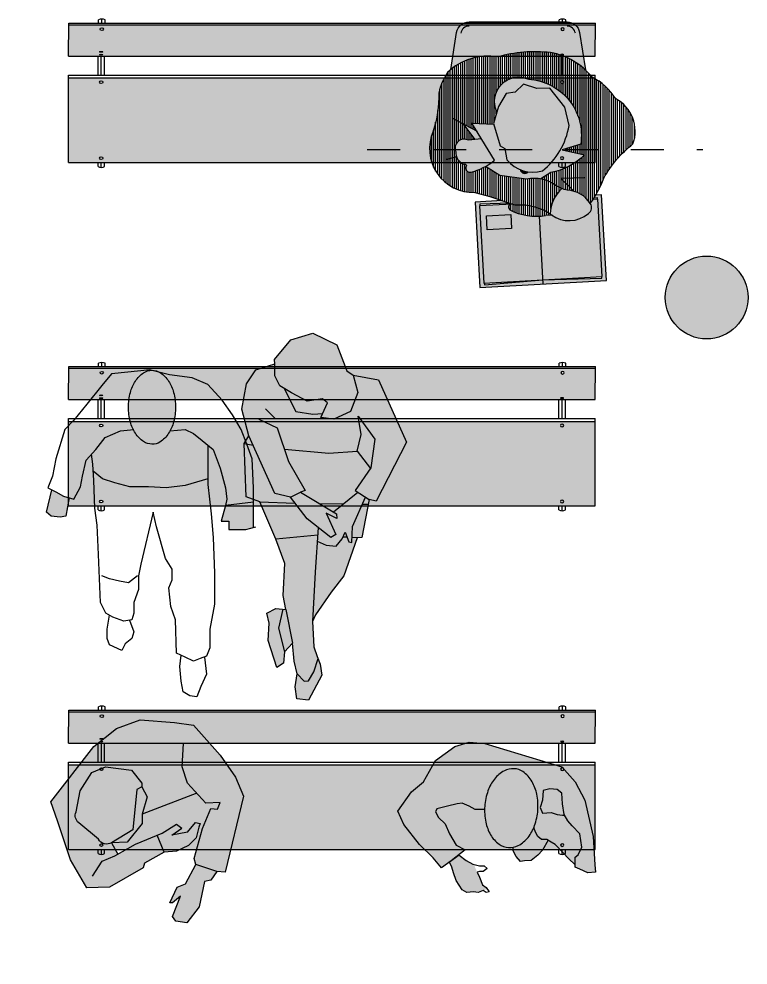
# Model space of a CAD drawing. Header units: metres. Extents: x 512 to 829, y -209 to 245.
# Drawn here: x 648.747 to 650.96, y -173.781 to -170.909 of the extents above; entities that cross this region are included whole.
import ezdxf

# ---------------------------------------------------------------- set-up
doc = ezdxf.new("R2010")
doc.units = ezdxf.units.M
doc.header["$LTSCALE"] = 0.508
doc.linetypes.add('HIDDEN2', pattern=[0.1875, 0.125, -0.0625])
doc.layers.get('0').update_dxf_attribs({"lineweight": 15})
for name, color, linetype in [('ARQ-LAYOUT HATCH', 252, 'Continuous'), ('madera', 34, 'Continuous'), ('MB-ARQ-ALVENARIA-HATCH', 251, 'Continuous'), ('MB-ARQ-HUMANIZAR', 7, 'Continuous'), ('PENA06', 6, 'Continuous')]:
    doc.layers.add(name, color=color, linetype=linetype)
doc.layers.add('MB-ARQ-VIEWPORT', color=5, linetype='HIDDEN2', plot=False)
pattern_1 = [(0, (0, 0), (0, 6.985), [5.08, -1.905]), (90, (0, 0), (-6.985, 4e-16), [5.08, -1.905])]

# ---------------------------------------------------------------- blocks, each defined once
blk = doc.blocks.new('wqfdewfsf')
at = {"layer": 'ARQ-LAYOUT HATCH'}
h = blk.add_hatch(color=38, dxfattribs=at)
h.dxf.hatch_style = 1
h.paths.add_polyline_path([(49.4045, -27.0059), (49.4045, -25.4072), (49.1481, -25.4072), (49.1481, -27.0059)])
edge = h.paths.add_edge_path(flags=16)
edge.add_ellipse((49.3918, -25.5072), major_axis=(0, 0.005), ratio=0.80544, start_angle=0, end_angle=360)
edge = h.paths.add_edge_path(flags=16)
edge.add_ellipse((49.1613, -25.5072), major_axis=(0, 0.005), ratio=0.821327, start_angle=0, end_angle=360)
edge = h.paths.add_edge_path(flags=16)
edge.add_ellipse((49.3918, -26.9059), major_axis=(0, -0.005), ratio=0.80544, start_angle=0, end_angle=360, ccw=False)
edge = h.paths.add_edge_path(flags=16)
edge.add_ellipse((49.1613, -26.9059), major_axis=(0, -0.005), ratio=0.821327, start_angle=0, end_angle=360, ccw=False)
h = blk.add_hatch(color=38, dxfattribs=at)
h.dxf.hatch_style = 1
h.paths.add_polyline_path([(49.5659, -27.0071), (49.5659, -25.4084), (49.4707, -25.4072), (49.4707, -27.0059)])
edge = h.paths.add_edge_path(flags=16)
edge.add_ellipse((49.4751, -26.9059), major_axis=(0, -0.005), ratio=0.234143, start_angle=0, end_angle=360, ccw=False)
edge = h.paths.add_edge_path(flags=16)
edge.add_ellipse((49.5524, -26.9071), major_axis=(0, -0.005), ratio=0.805446, start_angle=0, end_angle=360, ccw=False)
edge = h.paths.add_edge_path(flags=16)
edge.add_ellipse((49.5524, -25.5084), major_axis=(0, 0.005), ratio=0.805446, start_angle=0, end_angle=360)
edge = h.paths.add_edge_path(flags=16)
edge.add_ellipse((49.4836, -25.5072), major_axis=(0, 0.005), ratio=0.234143, start_angle=0, end_angle=360)
edge = h.paths.add_edge_path(flags=16)
edge.add_ellipse((49.4751, -25.5072), major_axis=(0, 0.005), ratio=0.234143, start_angle=0, end_angle=360)
at = {"ltscale": 0.8}
for p, q in [((49.1481, -25.4072), (49.4129, -25.4072)), ((49.1481, -25.4072), (49.1481, -27.0059)), ((49.4045, -25.4072), (49.4045, -27.0059)), ((49.4129, -25.4072), (49.4129, -27.0059)), ((49.4707, -25.4072), (49.5707, -25.4084)), ((49.4707, -25.4072), (49.4707, -27.0059)), ((49.5659, -25.4084), (49.5659, -27.0071)), ((49.5707, -25.4084), (49.5707, -27.0071)), ((49.1358, -25.4972), (49.1481, -25.4972)), ((49.4129, -25.4972), (49.4707, -25.4972)), ((49.5707, -25.4984), (49.5809, -25.4984)), ((49.1329, -25.5072), (49.1481, -25.5072)), ((49.1358, -25.5172), (49.1481, -25.5172)), ((49.4129, -25.5072), (49.4707, -25.5072)), ((49.4129, -25.5172), (49.4707, -25.5172)), ((49.5707, -25.5084), (49.5829, -25.5084)), ((49.5707, -25.5184), (49.5809, -25.5184)), ((49.1329, -26.9059), (49.1481, -26.9059)), ((49.1358, -26.8959), (49.1481, -26.8959)), ((49.4129, -26.8959), (49.4707, -26.8959)), ((49.4129, -26.9059), (49.4707, -26.9059)), ((49.5707, -26.8971), (49.5809, -26.8971)), ((49.5707, -26.9071), (49.5829, -26.9071)), ((49.1358, -26.9159), (49.1481, -26.9159)), ((49.4129, -26.9159), (49.4707, -26.9159)), ((49.5707, -26.9171), (49.5809, -26.9171)), ((49.1481, -27.0059), (49.4129, -27.0059)), ((49.4707, -27.0059), (49.5707, -27.0071))]:
    blk.add_line(p, q, dxfattribs=at)
for centre, radius, start, end in [((49.1519, -25.5072), 0.0189, 148.1097, 211.8903), ((49.5569, -25.5084), 0.026, 337.3902, 22.6098), ((49.1519, -26.9059), 0.0189, 148.1097, 211.8903), ((49.5569, -26.9071), 0.026, 337.3902, 22.6098)]:
    blk.add_arc(centre, radius, start, end, dxfattribs=at)
for centre, ratio in [((49.1613, -25.5072), 0.821327), ((49.3918, -25.5072), 0.80544), ((49.4751, -25.5072), 0.234143), ((49.4836, -25.5072), 0.234143), ((49.5524, -25.5084), 0.805446)]:
    blk.add_ellipse(centre, major_axis=(0, 0.005), ratio=ratio, dxfattribs=at)
at = {"ltscale": 0.8, "extrusion": (0, 0, -1)}
for centre, ratio in [((49.1613, -26.9059), 0.821327), ((49.3918, -26.9059), 0.80544), ((49.4751, -26.9059), 0.234143), ((49.5524, -26.9071), 0.805446)]:
    blk.add_ellipse(centre, major_axis=(0, -0.005), ratio=ratio, dxfattribs=at)
blk = doc.blocks.new('A$C7B5A041B')
h = blk.add_hatch(color=169)
h.dxf.hatch_style = 1
h.paths.add_polyline_path([(0.4922, 0.4355), (0.5193, 0.4767), (0.5126, 0.5635), (0.4768, 0.5621), (0.4714, 0.5695), (0.4037, 0.5518), (0.2872, 0.4448), (0.3246, 0.5539), (0.3606, 0.6298), (0.3658, 0.7558), (0.434, 0.7207), (0.4389, 0.7428), (0.46, 0.773), (0.3677, 0.848), (0.2984, 0.8425), (0.1749, 0.7416), (0.0878, 0.594), (0.0786, 0.5491), (0.0704, 0.4489), (0.1002, 0.4437), (0.1796, 0.4387), (0.2171, 0.6277), (0.2256, 0.6368), (0.2501, 0.5785), (0.214, 0.6121), (0.1852, 0.4671), (0.2471, 0.3772), (0.3255, 0.4023), (0.413, 0.4143)])
h.paths.add_polyline_path([(0.1002, 0.4437), (0.105, 0.4035), (0.1794, 0.3925), (0.1796, 0.4387)], flags=17)
h = blk.add_hatch(color=37)
h.dxf.hatch_style = 1
h.paths.add_polyline_path([(0.618, 0.7454), (0.581, 0.7978), (0.5183, 0.7976), (0.4592, 0.7696), (0.4532, 0.7445), (0.445, 0.7041), (0.4582, 0.6678), (0.479, 0.6644), (0.5044, 0.6836), (0.5227, 0.677), (0.5363, 0.6358), (0.5957, 0.6406), (0.6253, 0.685)])
h = blk.add_hatch(color=254)
h.dxf.hatch_style = 1
h.paths.add_polyline_path([(0.4714, 0.5695), (0.4541, 0.5929), (0.4279, 0.683), (0.3961, 0.6019), (0.2872, 0.4448), (0.4037, 0.5518)])
h.paths.add_polyline_path([(0.4279, 0.683), (0.4266, 0.6873), (0.434, 0.7207), (0.3658, 0.7558), (0.3606, 0.6298), (0.3246, 0.5539), (0.2872, 0.4448), (0.3961, 0.6019)])
h = blk.add_hatch(color=31)
h.dxf.hatch_style = 1
h.paths.add_polyline_path([(0.2001, 0.3047), (0.1867, 0.3914), (0.1186, 0.4015), (0.1345, 0.3647), (0.114, 0.3418), (0.1119, 0.3226), (0.1565, 0.2798), (0.1677, 0.2841)])
h.paths.add_polyline_path([(0.2883, 0.3172), (0.3355, 0.332), (0.3255, 0.4023), (0.2471, 0.3772)])
h.paths.add_polyline_path([(0.5234, 0.6348), (0.5048, 0.6834), (0.5044, 0.6836), (0.479, 0.6644), (0.431, 0.6721), (0.4541, 0.5929), (0.4768, 0.5621), (0.5306, 0.5642), (0.5689, 0.5965), (0.5957, 0.6406)])
h = blk.add_hatch(color=169)
h.dxf.hatch_style = 1
h.paths.add_polyline_path([(0.5193, 0.4767), (0.4922, 0.4355), (0.413, 0.4143), (0.3255, 0.4023), (0.3355, 0.332), (0.4467, 0.3411), (0.5242, 0.34), (0.5574, 0.3427), (0.5876, 0.3581), (0.6516, 0.4656), (0.6418, 0.5732), (0.5957, 0.6406), (0.5689, 0.5965), (0.5517, 0.582), (0.5156, 0.5237)])
h = blk.add_hatch(color=255)
h.dxf.hatch_style = 1
h.paths.add_polyline_path([(0.1852, 0.4671), (0.1796, 0.4387), (0.1794, 0.3925), (0.1867, 0.3914), (0.2001, 0.3047), (0.1677, 0.2841), (0.1784, 0.2679), (0.2672, 0.2184), (0.3159, 0.2772)])
h.paths.add_polyline_path([(0.1186, 0.4015), (0.105, 0.4035), (0.1002, 0.4437), (0.0704, 0.4489), (0.0786, 0.5491), (0.0378, 0.4771), (0.114, 0.3418), (0.1345, 0.3647)])
h = blk.add_hatch(color=169)
h.dxf.hatch_style = 1
h.paths.add_polyline_path([(0.4467, 0.3411), (0.3355, 0.332), (0.2883, 0.3172), (0.3159, 0.2772), (0.2753, 0.2282), (0.2985, 0.1919), (0.3151, 0.1268), (0.3774, 0.2062), (0.3362, 0.23)])
h.paths.add_polyline_path([(0.2985, 0.1919), (0.2753, 0.2282), (0.2672, 0.2184), (0.1784, 0.2679), (0.089, 0.1506), (0.0979, 0.1254), (0.1734, 0.0922), (0.2045, 0.0887)])
h = blk.add_hatch(color=251)
h.dxf.hatch_style = 1
h.paths.add_polyline_path([(0.3151, 0.1268), (0.3158, 0.0612), (0.3106, 0.0314), (0.3301, 0.0031), (0.3791, 0.0324), (0.3859, 0.1207), (0.3974, 0.1221), (0.4129, 0.1751), (0.3864, 0.201), (0.3774, 0.2062)])
h.paths.add_polyline_path([(0.151, 0.0603), (0.1734, 0.0922), (0.0979, 0.1254), (0.0752, 0.0964), (0.0053, 0.0472), (0, 0.0305), (0.0256, 0), (0.0585, 0.0054), (0.0991, 0.018)])
blk.add_lwpolyline([(0.1784, 0.2679), (0.089, 0.1506), (0.0979, 0.1254), (0.0752, 0.0964), (0.0053, 0.0472), (0, 0.0305), (0.0256, 0), (0.0585, 0.0054), (0.0991, 0.018), (0.151, 0.0603), (0.1734, 0.0922), (0.2045, 0.0887), (0.2985, 0.1919), (0.3151, 0.1268), (0.3158, 0.0612), (0.3106, 0.0314), (0.3301, 0.0031), (0.3791, 0.0324), (0.3859, 0.1207), (0.3974, 0.1221), (0.4129, 0.1751), (0.3864, 0.201), (0.3362, 0.23), (0.4467, 0.3411), (0.5242, 0.34), (0.5574, 0.3427), (0.5876, 0.3581), (0.6516, 0.4656), (0.6418, 0.5732), (0.5957, 0.6406), (0.6253, 0.685), (0.618, 0.7454), (0.581, 0.7978), (0.5183, 0.7976), (0.4728, 0.776), (0.46, 0.773), (0.3677, 0.848), (0.2984, 0.8425), (0.1749, 0.7416), (0.0878, 0.594), (0.0786, 0.5491), (0.0378, 0.4771), (0.114, 0.3418), (0.1119, 0.3226), (0.1565, 0.2798), (0.1677, 0.2841)], close=True)
for points in [[(0.434, 0.7207), (0.3658, 0.7558), (0.3606, 0.6298), (0.3246, 0.5539), (0.2872, 0.4448), (0.4037, 0.5518), (0.4714, 0.5695)], [(0.5957, 0.6406), (0.5234, 0.6348), (0.5149, 0.6571), (0.5273, 0.663), (0.5227, 0.677), (0.5044, 0.6836), (0.479, 0.6644), (0.4582, 0.6678), (0.445, 0.7041), (0.4532, 0.7445), (0.46, 0.773), (0.4389, 0.7428), (0.4266, 0.6873), (0.4541, 0.5929), (0.4768, 0.5621), (0.5306, 0.5642), (0.5689, 0.5965), (0.5957, 0.6406)], [(0.3237, 0.742), (0.2256, 0.6368), (0.2501, 0.5785), (0.214, 0.6121), (0.1796, 0.4387), (0.1002, 0.4437), (0.105, 0.4035), (0.1867, 0.3914), (0.2001, 0.3047), (0.1677, 0.2841)], [(0.4279, 0.683), (0.3961, 0.6019), (0.2872, 0.4448)], [(0.2883, 0.3172), (0.3355, 0.332), (0.3255, 0.4023), (0.413, 0.4143), (0.4922, 0.4355), (0.5193, 0.4767), (0.5141, 0.5432), (0.5298, 0.5466), (0.5517, 0.582)], [(0.1002, 0.4437), (0.0704, 0.4489), (0.0786, 0.5491)], [(0.1784, 0.2679), (0.2672, 0.2184), (0.3159, 0.2772), (0.1852, 0.4671)], [(0.1794, 0.3925), (0.1796, 0.4387)], [(0.4467, 0.3411), (0.3355, 0.332), (0.3255, 0.4023), (0.2471, 0.3772)], [(0.114, 0.3418), (0.1345, 0.3647), (0.1186, 0.4015)], [(0.2985, 0.1919), (0.2753, 0.2282)], [(0.377, 0.2058), (0.3151, 0.1268)], [(0.1734, 0.0922), (0.0979, 0.1254)]]:
    blk.add_lwpolyline(points)
blk = doc.blocks.new('homem em pé 01')
for color, points in [(94, [(0.1712, -0.223), (0.0062, -0.2862), (0.0208, -0.2344), (0.0042, -0.2032), (0.0042, -0.1929), (-0.027, -0.1535), (-0.1058, -0.1431), (-0.1474, -0.1597), (-0.1826, -0.2157), (-0.1951, -0.28, 0.32843), (-0.1868, -0.3132), (-0.1266, -0.3629, 0.426739), (-0.0872, -0.3733), (-0.0872, -0.3733), (-0.0678, -0.4076), (-0.0145, -0.3775), (0.0514, -0.3504), (0.0726, -0.4023), (0.0125, -0.4355), (0.0083, -0.45), (-0.0934, -0.5081), (-0.1619, -0.5102), (-0.2117, -0.4252), (-0.2511, -0.3069), (-0.2719, -0.2489), (-0.1411, -0.0809), (-0.0726, -0.027), (0, 0), (0.1038, -0.0083), (0.1619, -0.0166), (0.2428, -0.1078), (0.2885, -0.1742), (0.3134, -0.2323), (0.2574, -0.4625), (0.2324, -0.4604), (0.1681, -0.4397), (0.164, -0.421), (0.1889, -0.3298), (0.2138, -0.2696), (0.2345, -0.2717), (0.2428, -0.2509), (0.1992, -0.253)]), (27, [(-0.0228, -0.3339), (-0.0872, -0.3733, -0.426739), (-0.1266, -0.3629), (-0.1868, -0.3132, -0.32843), (-0.1951, -0.28), (-0.1826, -0.2157), (-0.1474, -0.1597), (-0.1058, -0.1431), (-0.027, -0.1535), (0.0042, -0.1929), (0.0042, -0.2032), (-0.0104, -0.2115)]), (31, [(0.0062, -0.3152), (-0.0394, -0.3712), (-0.0872, -0.3733), (-0.0228, -0.3339), (-0.0104, -0.2115), (0.0042, -0.2032), (0.0208, -0.2344), (0.0062, -0.2862)])]:
    blk.add_hatch(color=color).paths.add_polyline_path(points)
h = blk.add_hatch(color=31)
h.paths.add_polyline_path([(0.1459, -0.3813), (0.1104, -0.399), (0.0726, -0.4023), (0.0514, -0.3504), (0.0664, -0.3443), (0.11, -0.3173), (0.1265, -0.329), (0.0962, -0.3503), (0.1432, -0.3408), (0.1672, -0.3115), (0.1815, -0.3151), (0.1776, -0.326), (0.1696, -0.3588)])
h.paths.add_polyline_path([(0.1785, -0.5683), (0.1411, -0.616), (0.1079, -0.6118), (0.0975, -0.5973), (0.1225, -0.5351), (0.0975, -0.5558), (0.0892, -0.5558), (0.1121, -0.5081), (0.137, -0.4977), (0.1681, -0.4397), (0.2324, -0.4604), (0.2138, -0.4874), (0.1951, -0.4915)])
for p, q in [((0.1712, -0.223), (0.0062, -0.2862)), ((0.1432, -0.3408), (0.1672, -0.3115)), ((0.1672, -0.3115), (0.1815, -0.3151)), ((0.1815, -0.3151), (0.1776, -0.326)), ((0.0962, -0.3503), (0.1265, -0.329)), ((0.1432, -0.3408), (0.0962, -0.3503)), ((-0.0872, -0.3733), (-0.0678, -0.4076)), ((0.0726, -0.4023), (0.0514, -0.3504))]:
    blk.add_line(p, q)
for points in [[(0.1776, -0.326), (0.1696, -0.3588), (0.1459, -0.3813), (0.1459, -0.3813), (0.1459, -0.3813), (0.1459, -0.3813), (0.1104, -0.399), (0.0726, -0.4023), (0.0125, -0.4355), (0.0083, -0.45), (-0.0934, -0.5081), (-0.1619, -0.5102), (-0.2117, -0.4252), (-0.2511, -0.3069), (-0.2719, -0.2489), (-0.1411, -0.0809), (-0.0726, -0.027), (0, 0), (0.1038, -0.0083), (0.1619, -0.0166), (0.2428, -0.1078), (0.2885, -0.1742), (0.3134, -0.2323), (0.2574, -0.4625), (0.2324, -0.4604), (0.2138, -0.4874), (0.1951, -0.4915), (0.1785, -0.5683), (0.1411, -0.616), (0.1079, -0.6118), (0.0975, -0.5973), (0.1225, -0.5351), (0.0975, -0.5558), (0.0892, -0.5558), (0.1121, -0.5081), (0.137, -0.4977), (0.1681, -0.4397), (0.164, -0.421), (0.1889, -0.3298), (0.2138, -0.2696), (0.2345, -0.2717), (0.2428, -0.2509), (0.1992, -0.253), (0.1432, -0.1929), (0.1266, -0.1431), (0.1308, -0.0726)], [(0.0042, -0.2032), (0.0208, -0.2344), (0.0062, -0.2862), (0.0062, -0.3152), (-0.0394, -0.3712), (-0.0872, -0.3733)], [(-0.1453, -0.4749), (-0.1162, -0.4293), (-0.0768, -0.4127), (-0.0145, -0.3775), (0.0664, -0.3443), (0.11, -0.3173), (0.1265, -0.329)], [(0.2324, -0.4604), (0.1681, -0.4397)]]:
    blk.add_lwpolyline(points)
blk.add_lwpolyline([(-0.0228, -0.3339), (-0.0872, -0.3733, -0.426739), (-0.1266, -0.3629), (-0.1868, -0.3132, -0.32843), (-0.1951, -0.28), (-0.1826, -0.2157), (-0.1474, -0.1597), (-0.1058, -0.1431), (-0.027, -0.1535), (0.0042, -0.1929), (0.0042, -0.2032), (-0.0104, -0.2115)], format="xyb", close=True)
blk = doc.blocks.new('P-3011')
h = blk.add_hatch(color=27)
h.dxf.hatch_style = 1
h.paths.add_polyline_path([(-0.273, -0.1121), (-0.2321, -0.1522), (-0.2071, -0.1827), (-0.1776, -0.1617), (-0.1345, -0.1274), (-0.1617, -0.114), (-0.1821, -0.0797), (-0.1958, -0.0492), (-0.2162, -0.0301), (-0.2253, -0.013), (-0.2207, -0.0034), (-0.189, 0.0042), (-0.1594, 0.0118), (-0.1436, 0.0137), (-0.1231, 0.0042), (-0.105, -0.0053), (-0.0759, -0.0053, -0.013482), (-0.0754, 0.0042, -0.06821), (-0.0656, 0.0513, -0.08041), (-0.0458, 0.087, -0.107073), (-0.016, 0.1118, -0.138567), (0.0136, 0.118, -0.161193), (0.0403, 0.1097, -0.107073), (0.0681, 0.0789, -0.08041), (0.0826, 0.0407, -0.06821), (0.0857, -0.0072, -0.06821), (0.0759, -0.0543, -0.012288), (0.0736, -0.0601), (0.0789, -0.074), (0.0857, -0.0873), (0.0971, -0.0969), (0.113, -0.0969), (0.1266, -0.1045), (0.138, -0.1121), (0.1629, -0.1369), (0.1788, -0.1541), (0.1993, -0.1731), (0.1993, -0.1503), (0.2083, -0.1426), (0.2197, -0.1197), (0.2129, -0.0797), (0.1902, -0.0549), (0.1766, -0.0396), (0.1663, -0.0225), (0.1607, -0.0225), (0.1448, -0.0206), (0.1266, -0.0149), (0.0994, -0.0168), (0.0926, 0.0004), (0.0994, 0.0233), (0.1016, 0.0519), (0.1221, 0.0576), (0.1448, 0.0557), (0.1584, 0.0443), (0.1607, 0.0118), (0.1652, -0.0206), (0.1766, -0.0396), (0.1902, -0.0549), (0.2129, -0.0797), (0.2197, -0.1197), (0.2083, -0.1426), (0.1993, -0.1503), (0.1993, -0.1808), (0.2129, -0.1865), (0.2379, -0.1979), (0.2606, -0.196), (0.2583, -0.1731), (0.2537, -0.0873), (0.2288, 0.0233), (0.1993, 0.0786), (0.1584, 0.1243), (-0.0754, 0.1949), (-0.1231, 0.1987), (-0.1663, 0.1854), (-0.2253, 0.1434), (-0.2616, 0.0786), (-0.2979, 0.0481), (-0.3388, -0.011), (-0.3206, -0.0511)])
h = blk.add_hatch(color=31)
h.dxf.hatch_style = 1
h.paths.add_polyline_path([(0.0759, -0.0543, 0.06821), (0.0857, -0.0072, 0.06821), (0.0826, 0.0407, 0.08041), (0.0681, 0.0789, 0.107073), (0.0403, 0.1097, 0.161193), (0.0136, 0.118, 0.19661), (-0.0269, 0.1066, 0.134356), (-0.0656, 0.0513, 0.06821), (-0.0754, 0.0042, 0.06821), (-0.0723, -0.0438, 0.08041), (-0.0578, -0.082, 0.107073), (-0.0318, -0.1107, 0.138567), (-0.0033, -0.121, 0.19661), (0.0372, -0.1096, 0.134356)])
h.paths.add_polyline_path([(0.0994, 0.0233), (0.0926, 0.0004), (0.0994, -0.0168), (0.1266, -0.0149), (0.1448, -0.0206), (0.1607, -0.0225), (0.1655, -0.0225), (0.1607, 0.0118), (0.1584, 0.0443), (0.1448, 0.0557), (0.1221, 0.0576), (0.1016, 0.0519)])
h.paths.add_polyline_path([(-0.1556, -0.1467), (-0.1821, -0.1655), (-0.1753, -0.1808), (-0.1708, -0.1979), (-0.1617, -0.2208), (-0.1436, -0.2494), (-0.1299, -0.257), (-0.084, -0.2528), (-0.0675, -0.2468), (-0.0709, -0.2418), (-0.0823, -0.2342), (-0.0913, -0.2113), (-0.1084, -0.1731)])
at = {"true_color": 0x242424}
h = blk.add_hatch(color=250, dxfattribs=at)
h.dxf.hatch_style = 1
h.paths.add_polyline_path([(0.0653, -0.1598), (0.0857, -0.1445), (0.0994, -0.1293), (0.1172, -0.0992), (0.113, -0.0969), (0.0971, -0.0969), (0.0857, -0.0873), (0.0789, -0.074), (0.0736, -0.0601, -0.068055), (0.0561, -0.0901, -0.107073), (0.0263, -0.1149, -0.073883), (0.0108, -0.1202), (0.0108, -0.1312), (0.0199, -0.1483), (0.0335, -0.1636), (0.0449, -0.1617)])
at = {"linetype": 'Continuous'}
blk.add_line((-0.1526, -0.1445), (-0.1821, -0.1655), dxfattribs=at)
for points in [[(-0.1345, -0.1274), (-0.1776, -0.1617), (-0.2071, -0.1827), (-0.2321, -0.1522), (-0.273, -0.1121), (-0.3206, -0.0511), (-0.3388, -0.011), (-0.2979, 0.0481), (-0.2616, 0.0786), (-0.2253, 0.1434), (-0.1663, 0.1854), (-0.1231, 0.1987), (-0.0754, 0.1949), (0.1584, 0.1243), (0.1993, 0.0786), (0.2288, 0.0233), (0.2537, -0.0873), (0.2583, -0.1731), (0.2606, -0.196), (0.2379, -0.1979), (0.2129, -0.1865), (0.1993, -0.1808), (0.1993, -0.1503), (0.2083, -0.1426), (0.2197, -0.1197), (0.2129, -0.0797), (0.1902, -0.0549), (0.1766, -0.0396), (0.1652, -0.0206), (0.1607, 0.0118), (0.1584, 0.0443), (0.1448, 0.0557), (0.1221, 0.0576), (0.1016, 0.0519), (0.0994, 0.0233), (0.0926, 0.0004), (0.0994, -0.0168), (0.1266, -0.0149), (0.1448, -0.0206), (0.1607, -0.0225), (0.1663, -0.0225)], [(-0.075, -0.0053), (-0.105, -0.0053), (-0.1231, 0.0042), (-0.1436, 0.0137), (-0.1594, 0.0118), (-0.189, 0.0042), (-0.2207, -0.0034), (-0.2253, -0.013), (-0.2162, -0.0301), (-0.1958, -0.0492), (-0.1821, -0.0797), (-0.1617, -0.114), (-0.1345, -0.1274)], [(0.1993, -0.1731), (0.1788, -0.1541), (0.1629, -0.1369), (0.138, -0.1121), (0.1266, -0.1045), (0.113, -0.0969), (0.0971, -0.0969), (0.0857, -0.0873), (0.0789, -0.074), (0.0736, -0.0601)], [(0.1175, -0.0985), (0.0994, -0.1293), (0.0857, -0.1445), (0.0653, -0.1598), (0.0449, -0.1617), (0.0335, -0.1636), (0.0199, -0.1483), (0.0108, -0.1312), (0.0108, -0.1197)], [(-0.1526, -0.1445), (-0.1322, -0.1598), (-0.1118, -0.1712), (-0.0913, -0.1769), (-0.0777, -0.1769), (-0.0686, -0.1846), (-0.08, -0.1941), (-0.0913, -0.1941), (-0.0981, -0.196), (-0.0913, -0.2113), (-0.0823, -0.2342), (-0.0709, -0.2418), (-0.0618, -0.2551), (-0.0709, -0.257), (-0.08, -0.2513), (-0.0959, -0.257), (-0.1095, -0.2551), (-0.1299, -0.257), (-0.1436, -0.2494), (-0.1617, -0.2208), (-0.1708, -0.1979), (-0.1753, -0.1808), (-0.1821, -0.1655)]]:
    blk.add_lwpolyline(points, dxfattribs=at)
blk.add_lwpolyline([(0.0857, -0.0072, 0.06821), (0.0826, 0.0407, 0.08041), (0.0681, 0.0789, 0.107073), (0.0403, 0.1097, 0.161193), (0.0136, 0.118, 0.138567), (-0.016, 0.1118, 0.107073), (-0.0458, 0.087, 0.08041), (-0.0656, 0.0513, 0.06821), (-0.0754, 0.0042, 0.06821), (-0.0723, -0.0438, 0.08041), (-0.0578, -0.082, 0.107073), (-0.0318, -0.1107, 0.138567), (-0.0033, -0.121, 0.138567), (0.0263, -0.1149, 0.107073), (0.0561, -0.0901, 0.08041), (0.0759, -0.0543, 0.06821)], format="xyb", close=True, dxfattribs=at)
blk = doc.blocks.new('A$C5B33279E')
h = blk.add_hatch(color=236)
h.dxf.hatch_style = 1
h.paths.add_polyline_path([(0.2696, 0.1521), (0.2782, 0.2042), (0.2923, 0.2315), (0.2696, 0.252), (0.2478, 0.2551), (0.2478, 0.1955), (0.213, 0.1303), (0.2087, 0.0956), (0.2251, 0.0782)], flags=17)
h.paths.add_polyline_path([(0.1956, 0.1608), (0.213, 0.1303), (0.2087, 0.0956), (0.2251, 0.0782), (0.2696, 0.1521), (0.2782, 0.2042), (0.2923, 0.2315), (0.2696, 0.252), (0.2391, 0.2563), (0.2565, 0.2954), (0.2739, 0.391), (0.3174, 0.4562), (0.3913, 0.5561), (0.4348, 0.5605), (0.4782, 0.7169), (0.4695, 0.7429), (0.5087, 0.8168), (0.513, 0.895), (0.4956, 0.9428), (0.4435, 0.9732), (0.4478, 0.9862), (0.413, 1.0557), (0.3522, 1.0905), (0.2739, 1.0731), (0.2261, 1.0036), (0.2043, 0.9949), (0.1261, 0.9993), (0, 0.8342), (0.0478, 0.6387), (0.0696, 0.6387), (0.0652, 0.5214), (0.0783, 0.517), (0.0913, 0.3954), (0.1174, 0.3389), (0.1539, 0.245), (0.1304, 0.1651), (0.1092, 0.1333), (0.113, 0.0912), (0.1217, 0.0608), (0.1348, 0.0565), (0.1609, 0.0739), (0.1783, 0.1086)])
h = blk.add_hatch(color=236)
h.dxf.hatch_style = 1
h.paths.add_polyline_path([(0.1956, 0.1608), (0.213, 0.1303), (0.2087, 0.0956), (0.2251, 0.0782), (0.2696, 0.1521), (0.2782, 0.2042), (0.2923, 0.2315), (0.2696, 0.252), (0.2391, 0.2563), (0.2565, 0.2954), (0.2739, 0.391), (0.3174, 0.4562), (0.3913, 0.5561), (0.4348, 0.5605), (0.4782, 0.7169), (0.4505, 0.7183), (0.3522, 0.5909), (0.3043, 0.5909), (0.2391, 0.5387), (0.1565, 0.4996), (0.1435, 0.5127), (0.1869, 0.5691), (0.1522, 0.5605), (0.1565, 0.5735), (0.2782, 0.6126), (0.2652, 0.6213), (0.3348, 0.6951), (0.407, 0.8117), (0.4522, 0.7994), (0.3913, 0.7864), (0.3348, 0.6951), (0.2652, 0.6213), (0.2782, 0.6126), (0.1565, 0.5735), (0.1522, 0.5605), (0.1869, 0.5691), (0.1435, 0.5127), (0.1565, 0.4996), (0.2391, 0.5387), (0.3043, 0.5909), (0.3522, 0.5909), (0.4695, 0.7429), (0.5087, 0.8168), (0.513, 0.895), (0.4956, 0.9428), (0.4435, 0.9732), (0.4478, 0.9862), (0.413, 1.0557), (0.3522, 1.0905), (0.2739, 1.0731), (0.2261, 1.0036), (0.2043, 0.9949), (0.1261, 0.9993), (0, 0.8342), (0.0478, 0.6387), (0.0696, 0.6387), (0.0652, 0.5214), (0.0783, 0.517), (0.0913, 0.3954), (0.1174, 0.3389), (0.1539, 0.245), (0.1304, 0.1651), (0.0986, 0.1174), (0.087, 0.0869), (0.1087, 0.0043), (0.1435, 0), (0.1575, 0.0336), (0.1609, 0.0739), (0.1783, 0.1086)])
h = blk.add_hatch(color=9)
h.dxf.hatch_style = 1
h.paths.add_polyline_path([(0.4348, 0.9384), (0.4471, 0.9877), (0.413, 1.0557), (0.3522, 1.0905), (0.2739, 1.0731), (0.1798, 0.9363), (0.1869, 0.8863), (0.2087, 0.8689), (0.2782, 0.9037), (0.3217, 0.8863), (0.3739, 0.8993), (0.413, 0.9124)])
h = blk.add_hatch(color=236)
h.dxf.hatch_style = 1
h.paths.add_polyline_path([(0.5087, 0.8168), (0.513, 0.895), (0.4956, 0.9428), (0.4435, 0.9732), (0.4348, 0.9384), (0.413, 0.9124), (0.3991, 0.9077), (0.3478, 0.8472), (0.2956, 0.8515), (0.267, 0.8611), (0.2696, 0.8472), (0.2304, 0.8515), (0.1869, 0.8863), (0.1783, 0.9471), (0.2043, 0.9949), (0.1261, 0.9993), (0, 0.8342), (0.0478, 0.6387), (0.0696, 0.6387), (0.1174, 0.656), (0.087, 0.7342), (0.0956, 0.8211), (0.1609, 0.8776), (0.1391, 0.8255), (0.1391, 0.7733), (0.2217, 0.7473), (0.3552, 0.728), (0.3348, 0.6951), (0.2652, 0.6213), (0.2782, 0.6126), (0.3043, 0.5909), (0.3522, 0.5909), (0.4695, 0.7429)])
h = blk.add_hatch(color=31)
h.dxf.hatch_style = 1
h.paths.add_polyline_path([(0.3991, 0.9077), (0.3739, 0.8993), (0.3217, 0.8863), (0.2782, 0.9037), (0.2609, 0.895), (0.267, 0.8611), (0.2956, 0.8515), (0.3478, 0.8472)])
h.paths.add_polyline_path([(0.3043, 0.5909), (0.2782, 0.6126), (0.1565, 0.5735), (0.1522, 0.5605), (0.1869, 0.5691), (0.1435, 0.5127), (0.1565, 0.4996), (0.2391, 0.5387)])
h.paths.add_polyline_path([(0.1565, 0.5735), (0.1664, 0.5767), (0.108, 0.6526), (0.0821, 0.6432), (0.1, 0.5474), (0.0913, 0.4996), (0.1, 0.4996), (0.1174, 0.5257), (0.1217, 0.504), (0.1348, 0.4779), (0.1652, 0.4736), (0.1937, 0.4793), (0.2006, 0.5205), (0.1565, 0.4996), (0.1435, 0.5127), (0.1869, 0.5691), (0.1522, 0.5605)])
h = blk.add_hatch(color=255)
h.dxf.hatch_style = 1
h.paths.add_polyline_path([(0.4782, 0.7169), (0.4505, 0.7183), (0.3522, 0.5909), (0.3043, 0.5909), (0.2864, 0.5765), (0.3913, 0.5561), (0.4348, 0.5605)])
h.paths.add_polyline_path([(0.3348, 0.6951), (0.3552, 0.728), (0.2217, 0.7473), (0.1391, 0.7733), (0.088, 0.7315), (0.1174, 0.656), (0.0821, 0.6432), (0.1, 0.5474), (0.0913, 0.4996), (0.1, 0.4996), (0.1174, 0.5257), (0.1217, 0.504), (0.1348, 0.4779), (0.1652, 0.4736), (0.1937, 0.4793), (0.2006, 0.5205), (0.1565, 0.4996), (0.1435, 0.5127), (0.1869, 0.5691), (0.1522, 0.5605), (0.1565, 0.5735), (0.1664, 0.5767), (0.1419, 0.6086), (0.2152, 0.5923), (0.2782, 0.6126), (0.2652, 0.6213)])
h.paths.add_polyline_path([(0.0821, 0.6432), (0.0696, 0.6387), (0.069, 0.6248), (0.0863, 0.6209)])
h = blk.add_hatch(color=236)
h.dxf.hatch_style = 1
h.paths.add_polyline_path([(0.3913, 0.5561), (0.2864, 0.5765), (0.2391, 0.5387), (0.2006, 0.5205), (0.1967, 0.4973), (0.3174, 0.4562)])
h.paths.add_polyline_path([(0.2152, 0.5923), (0.1419, 0.6086), (0.1664, 0.5767)])
h.paths.add_polyline_path([(0.0863, 0.6209), (0.069, 0.6248), (0.0652, 0.5214), (0.0783, 0.517), (0.094, 0.5144), (0.1, 0.5474)])
h = blk.add_hatch(color=31)
h.dxf.hatch_style = 1
h.paths.add_polyline_path([(0.1937, 0.4793), (0.1652, 0.4736), (0.1348, 0.4779), (0.1217, 0.504), (0.1205, 0.51), (0.1083, 0.512), (0.1, 0.4996), (0.0913, 0.4996), (0.094, 0.5144), (0.0783, 0.517), (0.0913, 0.3954), (0.1174, 0.3389), (0.1478, 0.2607), (0.1522, 0.239), (0.1783, 0.3867)])
h.paths.add_polyline_path([(0.2478, 0.1955), (0.2478, 0.2551), (0.2391, 0.2563), (0.1956, 0.1608), (0.213, 0.1303)])
h = blk.add_hatch(color=31)
h.dxf.hatch_style = 1
h.paths.add_polyline_path([(0.2739, 0.391), (0.3174, 0.4562), (0.1967, 0.4973), (0.1783, 0.3867), (0.1522, 0.239), (0.1304, 0.1651), (0.1092, 0.1333), (0.113, 0.0912), (0.1217, 0.0608), (0.1348, 0.0565), (0.1609, 0.0739), (0.1783, 0.1086), (0.1956, 0.1608), (0.2391, 0.2563), (0.2565, 0.2954)])
for p, q in [((0.4782, 0.7169), (0.4505, 0.7183)), ((0.3043, 0.5909), (0.2782, 0.6126)), ((0.0783, 0.517), (0.094, 0.5144)), ((0.1083, 0.512), (0.1205, 0.51)), ((0.1967, 0.4973), (0.3174, 0.4562))]:
    blk.add_line(p, q)
blk.add_lwpolyline([(0.1956, 0.1608), (0.213, 0.1303), (0.2087, 0.0956), (0.2251, 0.0782), (0.2696, 0.1521), (0.2782, 0.2042), (0.2923, 0.2315), (0.2696, 0.252), (0.2391, 0.2563), (0.2565, 0.2954), (0.2739, 0.391), (0.3174, 0.4562), (0.3913, 0.5561), (0.4348, 0.5605), (0.4782, 0.7169), (0.4695, 0.7429), (0.5087, 0.8168), (0.513, 0.895), (0.4956, 0.9428), (0.4435, 0.9732), (0.4478, 0.9862), (0.413, 1.0557), (0.3522, 1.0905), (0.2739, 1.0731), (0.2261, 1.0036), (0.2043, 0.9949), (0.1261, 0.9993), (0, 0.8342), (0.0478, 0.6387), (0.0696, 0.6387), (0.0652, 0.5214), (0.0783, 0.517), (0.0913, 0.3954), (0.1174, 0.3389), (0.1478, 0.2607), (0.1522, 0.239), (0.1304, 0.1651), (0.113, 0.139), (0.099, 0.1183), (0.087, 0.0869), (0.1087, 0.0043), (0.1435, 0), (0.1575, 0.0336), (0.1609, 0.0739), (0.1783, 0.1086)], close=True)
for points in [[(0.2043, 0.9949), (0.1783, 0.9471), (0.1869, 0.8863), (0.2304, 0.8515), (0.2696, 0.8472), (0.2609, 0.895), (0.2782, 0.9037), (0.3217, 0.8863), (0.3739, 0.8993), (0.413, 0.9124), (0.4348, 0.9384), (0.4435, 0.9732)], [(0.3991, 0.9077), (0.3478, 0.8472), (0.2956, 0.8515), (0.267, 0.8611)], [(0.3552, 0.728), (0.2217, 0.7473), (0.1391, 0.7733), (0.1391, 0.8255), (0.1609, 0.8776), (0.0956, 0.8211), (0.087, 0.7342), (0.1174, 0.656), (0.0696, 0.6387)], [(0.4391, 0.8342), (0.4043, 0.8124), (0.4522, 0.7994), (0.3913, 0.7864), (0.3348, 0.6951), (0.2652, 0.6213), (0.2782, 0.6126), (0.1565, 0.5735), (0.1522, 0.5605), (0.1869, 0.5691), (0.1435, 0.5127), (0.1565, 0.4996), (0.2391, 0.5387), (0.3043, 0.5909), (0.3522, 0.5909), (0.4695, 0.7429)], [(0.1391, 0.7733), (0.088, 0.7315)], [(0.1937, 0.4793), (0.1652, 0.4736), (0.1348, 0.4779), (0.1217, 0.504), (0.1174, 0.5257), (0.1, 0.4996), (0.0913, 0.4996), (0.1, 0.5474), (0.0821, 0.6432)], [(0.1087, 0.6517), (0.1664, 0.5767)], [(0.0863, 0.6209), (0.069, 0.6248)], [(0.2152, 0.5923), (0.1419, 0.6086)], [(0.3913, 0.5561), (0.2864, 0.5765)], [(0.2006, 0.5205), (0.1783, 0.3867), (0.1522, 0.239)], [(0.2391, 0.2563), (0.1956, 0.1608)], [(0.2478, 0.2551), (0.2478, 0.1955), (0.213, 0.1303)], [(0.1609, 0.0739), (0.1348, 0.0565), (0.1217, 0.0608), (0.113, 0.0912), (0.1092, 0.1334)]]:
    blk.add_lwpolyline(points)
blk = doc.blocks.new('P-3012')
at = {"true_color": 0x242424}
h = blk.add_hatch(dxfattribs=at)
h.set_pattern_fill('ANGLE', color=250)
h.set_pattern_definition(pattern_1)
h.paths.add_polyline_path([(-0.0735, -0.002, -0.064646), (-0.0677, 0.0427, -0.077509), (-0.0526, 0.0772, -0.107173), (-0.0276, 0.1025, -0.011516), (-0.0257, 0.1036), (-0.0555, 0.0961), (-0.1237, 0.0869), (-0.1714, 0.067), (-0.2151, 0.0195), (-0.246, -0.025), (-0.273, -0.0694), (-0.2898, -0.1139), (-0.3065, -0.1583), (-0.3104, -0.2472), (-0.3104, -0.2908), (-0.2254, -0.3008), (-0.2293, -0.2809), (-0.2254, -0.2472), (-0.2087, -0.1874), (-0.1881, -0.1307), (-0.1546, -0.1031), (-0.1276, -0.0817), (-0.1031, -0.0694), (-0.0567, -0.0743, -0.06099), (-0.0677, -0.0467, -0.064646)])
h.paths.add_polyline_path([(0.2354, -0.0418), (0.1955, 0.0072), (0.1504, 0.0639), (0.1208, 0.0991), (0.032, 0.1083), (0.005, 0.1114), (-0.0005, 0.11, -0.136395), (0.0233, 0.1025, -0.107173), (0.0484, 0.0772, -0.077509), (0.0635, 0.0427, -0.064646), (0.0693, -0.002, -0.064646), (0.0635, -0.0467, -0.050302), (0.0549, -0.0697), (0.0938, -0.074), (0.1401, -0.0939), (0.1684, -0.1307), (0.198, -0.1629), (0.2083, -0.2119), (0.2148, -0.2441), (0.2354, -0.2809), (0.2662, -0.2717), (0.2894, -0.2594), (0.3139, -0.2472), (0.2997, -0.2119), (0.2894, -0.1583), (0.2624, -0.0694)])
h = blk.add_hatch(color=31)
h.paths.add_polyline_path([(-0.2254, -0.3008), (-0.3104, -0.2908), (-0.3104, -0.3668), (-0.2872, -0.3728), (-0.2357, -0.3728), (-0.2357, -0.3483), (-0.2125, -0.3483)])
h.paths.add_polyline_path([(0.0693, -0.002, 0.064646), (0.0635, 0.0427, 0.077509), (0.0484, 0.0772, 0.107173), (0.0233, 0.1025, 0.136395), (-0.0005, 0.11), (-0.0257, 0.1036, 0.011516), (-0.0276, 0.1025, 0.107173), (-0.0526, 0.0772, 0.077509), (-0.0677, 0.0427, 0.064646), (-0.0735, -0.002, 0.064646), (-0.0677, -0.0467, 0.077509), (-0.0526, -0.0812, 0.107173), (-0.0259, -0.1081, 0.168456), (-0.0021, -0.114, 0.145027), (0.0233, -0.1065, 0.107173), (0.0484, -0.0812, 0.077509), (0.0635, -0.0467, 0.064646)])
h.paths.add_polyline_path([(0.3021, -0.2531), (0.2894, -0.2594), (0.2662, -0.2717), (0.2496, -0.2766), (0.2598, -0.333), (0.2765, -0.336), (0.3036, -0.333), (0.3177, -0.3207)])
h = blk.add_hatch(dxfattribs=at)
h.set_pattern_fill('ANGLE', color=250)
h.set_pattern_definition(pattern_1)
h.paths.add_polyline_path([(0.1774, -0.1751), (0.1816, -0.1451), (0.1684, -0.1307), (0.1401, -0.0939), (0.0938, -0.074), (0.0549, -0.0697, -0.027102), (0.0484, -0.0812, -0.107173), (0.0233, -0.1065, -0.145027), (-0.0021, -0.114, -0.168456), (-0.0259, -0.1081, -0.107173), (-0.0526, -0.0812, -0.016442), (-0.0567, -0.0743), (-0.1031, -0.0694), (-0.1276, -0.0817), (-0.1546, -0.1031), (-0.1714, -0.1169), (-0.1714, -0.2196), (-0.1031, -0.2395), (-0.0452, -0.2472), (0.0088, -0.2441), (0.0655, -0.2441), (0.1105, -0.2318), (0.1478, -0.2196), (0.1763, -0.1963)])
at = {"true_color": 0x333333}
h = blk.add_hatch(dxfattribs=at)
h.set_pattern_fill('ANGLE', color=250)
h.set_pattern_definition(pattern_1)
h.paths.add_polyline_path([(-0.0156, -0.3652), (-0.0053, -0.3207), (0.032, -0.4785), (0.0384, -0.5138), (0.0384, -0.5552), (0.0526, -0.595), (0.0526, -0.6272), (0.059, -0.6471), (0.0835, -0.6517), (0.1169, -0.6394), (0.1375, -0.6272), (0.1543, -0.595), (0.1607, -0.4494), (0.1646, -0.3606), (0.171, -0.3085), (0.1749, -0.2242), (0.1763, -0.1963), (0.1478, -0.2196), (0.1105, -0.2318), (0.0655, -0.2441), (0.0088, -0.2441), (-0.0452, -0.2472), (-0.1031, -0.2395), (-0.1714, -0.2196), (-0.1714, -0.2364), (-0.1817, -0.3253), (-0.1881, -0.3973), (-0.192, -0.5061), (-0.192, -0.5996), (-0.1778, -0.6762), (-0.1778, -0.7329), (-0.1675, -0.7574), (-0.1482, -0.7651), (-0.1276, -0.7727), (-0.1031, -0.7605), (-0.0761, -0.7482), (-0.0735, -0.6471), (-0.0594, -0.6073), (-0.053, -0.5506), (-0.0632, -0.526), (-0.0632, -0.4939), (-0.0427, -0.4617)])
at = {"true_color": 0x050505}
h = blk.add_hatch(dxfattribs=at)
h.set_pattern_fill('ANGLE', color=18)
h.set_pattern_definition(pattern_1)
h.paths.add_polyline_path([(0.1272, -0.6333), (0.1169, -0.6394), (0.0835, -0.6517), (0.0661, -0.6484), (0.0526, -0.6839), (0.059, -0.7038), (0.0796, -0.7206), (0.0899, -0.7406), (0.1272, -0.7237), (0.1337, -0.7038), (0.1337, -0.6762)])
h = blk.add_hatch(dxfattribs=at)
h.set_pattern_fill('ANGLE', color=18)
h.set_pattern_definition(pattern_1)
h.paths.add_polyline_path([(-0.0903, -0.834), (-0.0864, -0.7896), (-0.091, -0.755), (-0.1031, -0.7605), (-0.1276, -0.7727), (-0.1482, -0.7651), (-0.161, -0.76), (-0.1675, -0.8126), (-0.1508, -0.8494), (-0.1379, -0.8815), (-0.1173, -0.8785), (-0.0967, -0.8662)])
at = {"color": 250, "true_color": 0x242424}
blk.add_lwpolyline([(-0.3104, -0.3668), (-0.3104, -0.2472), (-0.3065, -0.1583), (-0.2898, -0.1139), (-0.273, -0.0694), (-0.246, -0.025), (-0.2151, 0.0195), (-0.1714, 0.067), (-0.1237, 0.0869), (-0.0555, 0.0961), (0.005, 0.1114), (0.032, 0.1083), (0.1208, 0.0991), (0.1504, 0.0639), (0.1955, 0.0072), (0.2354, -0.0418), (0.2624, -0.0694), (0.2894, -0.1583), (0.2997, -0.2119), (0.3139, -0.2472), (0.2894, -0.2594), (0.2662, -0.2717), (0.2354, -0.2809), (0.2148, -0.2441), (0.2083, -0.2119), (0.198, -0.1629), (0.1684, -0.1307), (0.1401, -0.0939), (0.0938, -0.074), (0.0526, -0.0694)], dxfattribs=at)
at = {"linetype": 'Continuous'}
blk.add_lwpolyline([(-0.0735, -0.002, 0.064646), (-0.0677, -0.0467, 0.077509), (-0.0526, -0.0812, 0.107173), (-0.0259, -0.1081, 0.168456), (-0.0021, -0.114, 0.145027), (0.0233, -0.1065, 0.107173), (0.0484, -0.0812, 0.077509), (0.0635, -0.0467, 0.064646), (0.0693, -0.002, 0.064646), (0.0635, 0.0427, 0.077509), (0.0484, 0.0772, 0.107173), (0.0233, 0.1025, 0.145027), (-0.0021, 0.11, 0.145027), (-0.0276, 0.1025, 0.107173), (-0.0526, 0.0772, 0.077509), (-0.0677, 0.0427, 0.064646)], format="xyb", close=True, dxfattribs=at)
for points in [[(-0.0567, -0.0743), (-0.1031, -0.0694), (-0.1276, -0.0817), (-0.1546, -0.1031), (-0.1881, -0.1307), (-0.2087, -0.1874), (-0.2254, -0.2472), (-0.2293, -0.2809), (-0.2254, -0.3008), (-0.2125, -0.3483), (-0.2357, -0.3483), (-0.2357, -0.3728), (-0.2872, -0.3728), (-0.3168, -0.3652)], [(-0.1714, -0.1169), (-0.1714, -0.2364), (-0.1817, -0.3253), (-0.1881, -0.3973), (-0.192, -0.5061), (-0.192, -0.5061), (-0.192, -0.5996), (-0.1778, -0.6762), (-0.1778, -0.7329), (-0.1675, -0.7574), (-0.1482, -0.7651), (-0.1276, -0.7727), (-0.1031, -0.7605), (-0.0761, -0.7482), (-0.0735, -0.6471), (-0.0594, -0.6073), (-0.053, -0.5506), (-0.0632, -0.526), (-0.0632, -0.4939), (-0.0427, -0.4617), (-0.0156, -0.3652), (-0.0156, -0.3652), (-0.0053, -0.3207), (0.032, -0.4785), (0.0384, -0.5138), (0.0384, -0.5552), (0.0526, -0.595), (0.0526, -0.6272), (0.059, -0.6471), (0.0835, -0.6517), (0.1169, -0.6394), (0.1375, -0.6272), (0.1543, -0.595), (0.1607, -0.4494), (0.1646, -0.3606), (0.171, -0.3085), (0.1749, -0.2242), (0.1774, -0.1751), (0.1816, -0.1451)], [(-0.1714, -0.2196), (-0.1031, -0.2395), (-0.0452, -0.2472), (0.0088, -0.2441), (0.0655, -0.2441), (0.1105, -0.2318), (0.1478, -0.2196), (0.1763, -0.1963)], [(0.2495, -0.2763), (0.2598, -0.333), (0.2765, -0.336), (0.3036, -0.333), (0.3177, -0.3207), (0.3021, -0.2531)], [(-0.3104, -0.2908), (-0.2254, -0.3008), (-0.2254, -0.3008)], [(0.0423, -0.5138), (0.0693, -0.5352), (0.0963, -0.5306), (0.1272, -0.523), (0.1504, -0.5138)], [(0.0661, -0.6484), (0.0526, -0.6839), (0.059, -0.7038), (0.0796, -0.7206), (0.0899, -0.7406), (0.1272, -0.7237), (0.1337, -0.7038), (0.1337, -0.6762), (0.1272, -0.6333)], [(-0.1611, -0.7605), (-0.1675, -0.8126), (-0.1508, -0.8494), (-0.1379, -0.8815), (-0.1173, -0.8785), (-0.0967, -0.8662), (-0.0903, -0.834), (-0.0864, -0.7896), (-0.091, -0.755)]]:
    blk.add_lwpolyline(points, dxfattribs=at)
blk = doc.blocks.new('homem estudando')
h = blk.add_hatch()
h.set_pattern_fill('ANSI31', color=251, scale=0.002, angle=135)
h.paths.add_polyline_path([(0.016, -0.4636, -0.193387), (-0.0607, -0.4279, -0.045333), (-0.0703, -0.4463, 0.213773), (-0.089, -0.5351), (-0.1005, -0.6161), (-0.1277, -0.6591, -0.071302), (-0.1101, -0.7047, -0.408893), (-0.1216, -0.7197, -0.133535), (-0.1293, -0.7177, 0.501364), (-0.135, -0.7263, -0.325669), (-0.1726, -0.7498, -0.710896), (-0.207, -0.7116), (-0.2094, -0.692), (-0.2578, -0.7286), (-0.2357, -0.6862), (-0.2595, -0.7007), (-0.2555, -0.6342), (-0.2582, -0.635), (-0.2936, -0.625, -0.697102), (-0.3922, -0.5284, -0.442707), (-0.1956, -0.3706), (-0.1777, -0.4266), (-0.1634, -0.3587, -0.157724), (-0.1094, -0.4615), (-0.0896, -0.4912, -0.111598), (-0.0703, -0.4463, 0.083651), (-0.0553, -0.4113, -0.25166), (-0.0147, -0.3414, 0.064272), (-0.0923, -0.3004, -0.104844), (-0.1958, -0.2121, 0.374632), (-0.3336, -0.2651, 0.145698), (-0.3984, -0.3362, 0.184875), (-0.4732, -0.4619, 0.098537), (-0.4599, -0.6231, 0.240065), (-0.4133, -0.7746, 0.0876), (-0.3504, -0.8015, -0.078663), (-0.2347, -0.8183, 0.55374), (-0.0489, -0.6919, -0.023789), (-0.011, -0.5712, -0.163672)])
h.paths.add_polyline_path([(0.0214, -0.4771), (0.0203, -0.4574, -0.006342), (0.019, -0.4592, 0.171572), (-0.011, -0.5712, 0.001341), (-0.0134, -0.5779), (-0.0129, -0.5871, 0.290077), (0.0043, -0.586, 0.156311)])
h = blk.add_hatch(color=164)
h.dxf.hatch_style = 1
h.paths.add_polyline_path([(0.2402, -0.6764), (0.2292, -0.4843), (0.2165, -0.4851), (0.232, -0.6627), (0.2266, -0.663), (0.2267, -0.6644), (-0.0077, -0.6778), (-0.0078, -0.6763), (-0.0132, -0.6766), (-0.0157, -0.5841, 0.005038), (-0.0244, -0.6094), (-0.0197, -0.6912)])
h.paths.add_polyline_path([(0.2183, -0.2923), (-0.0416, -0.3071), (-0.0406, -0.3248, -0.006724), (-0.0327, -0.3296), (-0.0335, -0.3208), (-0.0281, -0.3205), (-0.0282, -0.3191), (0.2063, -0.3057), (0.2063, -0.3072), (0.2117, -0.3069), (0.2165, -0.4851), (0.2292, -0.4843)])
h = blk.add_hatch(color=255)
h.dxf.hatch_style = 1
h.paths.add_polyline_path([(0.2165, -0.4851), (0.0234, -0.4961, -0.129392), (0.0043, -0.586, -0.290077), (-0.0129, -0.5871), (-0.0077, -0.6778), (0.2267, -0.6644)])
h.paths.add_polyline_path([(0.0646, -0.6544), (0.0221, -0.6568), (0.0179, -0.5828), (0.0603, -0.5804)], flags=16)
h.paths.add_polyline_path([(0.2063, -0.3057), (-0.0282, -0.3191), (-0.0274, -0.3329, -0.01115), (-0.0147, -0.3414, -0.426445), (0.0149, -0.3473, -0.349257), (0.0203, -0.4574), (0.0214, -0.4771, -0.026385), (0.0234, -0.4961), (0.2165, -0.4851)])
h.paths.add_polyline_path([(0.0603, -0.5804), (0.0179, -0.5828), (0.0221, -0.6568), (0.0646, -0.6544)], flags=16)
h = blk.add_hatch(color=31)
h.dxf.hatch_style = 1
h.paths.add_polyline_path([(0.0149, -0.3473, 0.426445), (-0.0147, -0.3414, 0.25166), (-0.0553, -0.4113, -0.038173), (-0.0607, -0.4279, 0.193387), (0.016, -0.4636, -0.007685), (0.019, -0.4592, 0.356388)])
h.paths.add_polyline_path([(-0.1101, -0.7047, -0.408893), (-0.1216, -0.7197, -0.133535), (-0.1293, -0.7177, 0.501364), (-0.135, -0.7263, -0.325669), (-0.1726, -0.7498, -0.710896), (-0.207, -0.7116), (-0.2119, -0.6717), (-0.1465, -0.632, -0.119487)])
h = blk.add_hatch(color=250)
h.dxf.hatch_style = 1
h.paths.add_polyline_path([(-0.4599, -0.6231, -0.098537), (-0.4732, -0.4619, -0.147372), (-0.4204, -0.3563), (-0.5342, -0.3743, 0.368992), (-0.5664, -0.4121), (-0.5664, -0.7095, 0.368992), (-0.5342, -0.7472), (-0.422, -0.765, -0.22041)])
h = blk.add_hatch(color=253)
h.dxf.hatch_style = 1
h.paths.add_polyline_path([(-0.089, -0.5351, -0.099794), (-0.0896, -0.4912), (-0.1094, -0.4615, 0.157724), (-0.1634, -0.3587), (-0.1777, -0.4266), (-0.1956, -0.3706, 0.442707), (-0.3922, -0.5284, 0.697102), (-0.2936, -0.625), (-0.3095, -0.6206), (-0.3493, -0.5968), (-0.3531, -0.5692), (-0.3771, -0.5439), (-0.3645, -0.5036), (-0.3648, -0.4639), (-0.3074, -0.4183), (-0.2516, -0.4059, -0.184083), (-0.114, -0.4869), (-0.1141, -0.4869, -0.10596), (-0.1111, -0.5296, -0.607935), (-0.118, -0.5543, -0.124657), (-0.148, -0.5944), (-0.1817, -0.6013), (-0.1898, -0.6155), (-0.2555, -0.6342), (-0.2595, -0.7007), (-0.1465, -0.632, -0.047778), (-0.1277, -0.6591), (-0.1005, -0.6161)])
h.paths.add_polyline_path([(-0.2119, -0.6717), (-0.2357, -0.6862), (-0.2578, -0.7286), (-0.2094, -0.692)])
h = blk.add_hatch(color=229)
h.dxf.hatch_style = 1
edge = h.paths.add_edge_path()
edge.add_arc((-0.289, -0.6269), 0.2242, 38.6728, 80.3945)
edge.add_line((-0.2516, -0.4059), (-0.3074, -0.4183))
edge.add_line((-0.3074, -0.4183), (-0.3648, -0.4639))
edge.add_line((-0.3648, -0.4639), (-0.3645, -0.5036))
edge.add_line((-0.3645, -0.5036), (-0.3771, -0.5439))
edge.add_line((-0.3771, -0.5439), (-0.3531, -0.5692))
edge.add_line((-0.3531, -0.5692), (-0.3493, -0.5968))
edge.add_line((-0.3493, -0.5968), (-0.3095, -0.6206))
edge.add_line((-0.3095, -0.6206), (-0.2582, -0.635))
edge.add_line((-0.2582, -0.635), (-0.1898, -0.6155))
edge.add_line((-0.1898, -0.6155), (-0.1817, -0.6013))
edge.add_line((-0.1817, -0.6013), (-0.148, -0.5944))
edge.add_arc((-0.212, -0.5151), 0.1019, 308.9305, 376.0236)
edge.add_line((-0.1141, -0.4869), (-0.114, -0.4869))
h = blk.add_hatch(color=31)
h.dxf.hatch_style = 1
h.paths.add_polyline_path([(-0.1111, -0.5296, -0.063249), (-0.118, -0.5543, 0.607935)])
at = {"layer": 'MB-ARQ-HUMANIZAR', "ltscale": 2}
for points in [[(-0.0147, -0.3414, 0.064272), (-0.0923, -0.3004, -0.104844), (-0.1958, -0.2121, 0.374632), (-0.3336, -0.2651, 0.145698), (-0.3984, -0.3362, 0.184875), (-0.4732, -0.4619, 0.098537), (-0.4599, -0.6231, 0.240065), (-0.4133, -0.7746, 0.0876), (-0.3504, -0.8015, -0.078663), (-0.2347, -0.8183, 0.55374), (-0.0489, -0.6919, -0.023789), (-0.011, -0.5712, -0.171572), (0.019, -0.4592)], [(-0.0147, -0.3414, 0.25166), (-0.0553, -0.4113, -0.083651), (-0.0703, -0.4463, 0.213773), (-0.089, -0.5351), (-0.1005, -0.6161), (-0.1277, -0.6591)], [(0.0149, -0.3473, 0.426445), (-0.0147, -0.3414)], [(-0.422, -0.765), (-0.5342, -0.7472, -0.368992), (-0.5664, -0.7095), (-0.5664, -0.4121, -0.368992), (-0.5342, -0.3743), (-0.4204, -0.3563)], [(-0.2936, -0.625, -0.697102), (-0.3922, -0.5284, -0.442707), (-0.1956, -0.3706), (-0.1777, -0.4266), (-0.1634, -0.3587, -0.157724), (-0.1094, -0.4615), (-0.0896, -0.4912)], [(0.019, -0.4592, 0.356388), (0.0149, -0.3473)], [(-0.5322, -0.3869, 0.368992), (-0.5537, -0.4121)], [(-0.061, -0.4276, 0.194398), (0.016, -0.4636, 0.194398)], [(-0.016, -0.585, 0.354463), (0.0043, -0.586, 0.156311), (0.0214, -0.4771)], [(0.016, -0.4636, 0.002036), (0.0169, -0.4637)], [(-0.118, -0.5543, 0.607935), (-0.1111, -0.5296)], [(-0.2119, -0.6717), (-0.207, -0.7116, 0.710896), (-0.1726, -0.7498, 0.325669), (-0.135, -0.7263, -0.501364), (-0.1293, -0.7177, 0.133535), (-0.1216, -0.7197, 0.408893), (-0.1101, -0.7047, 0.119487), (-0.1465, -0.632)], [(-0.5537, -0.7095, 0.368992), (-0.5322, -0.7346)]]:
    blk.add_lwpolyline(points, format="xyb", dxfattribs=at)
for points in [[(-0.0244, -0.6094), (-0.0197, -0.6912), (0.2402, -0.6764), (0.2183, -0.2923), (-0.0416, -0.3071), (-0.0406, -0.3248)], [(-0.0134, -0.5779), (-0.0077, -0.6778), (0.2267, -0.6644), (0.2063, -0.3057), (-0.0282, -0.3191), (-0.0274, -0.3329)], [(0.2266, -0.663), (0.232, -0.6627), (0.2165, -0.4851), (0.2117, -0.3069), (0.2063, -0.3072)], [(-0.0327, -0.3296), (-0.0335, -0.3208), (-0.0281, -0.3205)], [(-0.0928, -0.3583), (-0.0914, -0.4309), (-0.0523, -0.3916)], [(0.0203, -0.4573), (0.0214, -0.4771)], [(0.2292, -0.4843), (0.0224, -0.4961)], [(-0.0157, -0.5841), (-0.0132, -0.6766), (-0.0078, -0.6763)], [(-0.1465, -0.632), (-0.2595, -0.7007), (-0.2555, -0.6342)], [(-0.2753, -0.7621), (-0.2351, -0.685)], [(-0.2578, -0.7286), (-0.2094, -0.692)], [(-0.1566, -0.7475), (-0.1473, -0.7811)]]:
    blk.add_lwpolyline(points, dxfattribs=at)
blk.add_lwpolyline([(-0.114, -0.4869, 0.184083), (-0.2516, -0.4059), (-0.3074, -0.4183), (-0.3648, -0.4639), (-0.3645, -0.5036), (-0.3771, -0.5439), (-0.3531, -0.5692), (-0.3493, -0.5968), (-0.3095, -0.6206), (-0.2582, -0.635), (-0.1898, -0.6155), (-0.1817, -0.6013), (-0.148, -0.5944, 0.301409), (-0.1141, -0.4869)], format="xyb", close=True, dxfattribs=at)
blk.add_lwpolyline([(0.0221, -0.6568), (0.0179, -0.5828), (0.0603, -0.5804), (0.0646, -0.6544)], close=True, dxfattribs=at)
at = {"layer": 'MB-ARQ-VIEWPORT'}
blk.add_line((-0.1791, -1.0184), (-0.1791, 0), dxfattribs=at)

msp = doc.modelspace()

# ---------------------------------------------------------------- hatches: boundary and pattern name
at = {"layer": 'MB-ARQ-ALVENARIA-HATCH'}
h = msp.add_hatch(color=256, dxfattribs=at)
h.dxf.hatch_style = 1
edge = h.paths.add_edge_path()
edge.add_arc((650.8339, -171.7549), 0.1257, 0, 360)
h = msp.add_hatch(color=256, dxfattribs=at)
h.dxf.hatch_style = 1
edge = h.paths.add_edge_path()
edge.add_arc((650.8339, -171.7549), 0.1257, 0, 360)

# ---------------------------------------------------------------- linework, layer by layer
at = {"layer": 'PENA06'}
msp.add_circle((650.8339, -171.7549), 0.1257, dxfattribs=at)
msp.add_circle((650.8339, -171.7549), 0.1257, dxfattribs=at)

# ---------------------------------------------------------------- block references
at = {"layer": 'madera', "rotation": 90}
for p in [(623.4895, -220.493), (623.4895, -221.5355), (623.4896, -222.5781)]:
    msp.add_blockref('wqfdewfsf', p, dxfattribs=at)
at = {"layer": 'MB-ARQ-HUMANIZAR'}
for name, p, rotation in [('homem estudando', (650.8223, -171.4848), 269.9999999999999), ('A$C7B5A041B', (648.4743, -173.9709), 44.36272393890624)]:
    msp.add_blockref(name, p, dxfattribs=dict(at, rotation=rotation))
at = {"layer": 'MB-ARQ-HUMANIZAR', "xscale": -1, "rotation": 346.6629302536592}
msp.add_blockref('A$C5B33279E', (649.7302, -173.006), dxfattribs=at)
at = {"layer": 'MB-ARQ-HUMANIZAR', "xscale": -1}
msp.add_blockref('P-3012', (649.1484, -172.0858), dxfattribs=at)
at = {"layer": 'MB-ARQ-HUMANIZAR'}
for name, p in [('homem em pé 01', (649.115, -173.0365)), ('P-3011', (650.2359, -173.3035))]:
    msp.add_blockref(name, p, dxfattribs=at)

doc.saveas('drawing.dxf')
